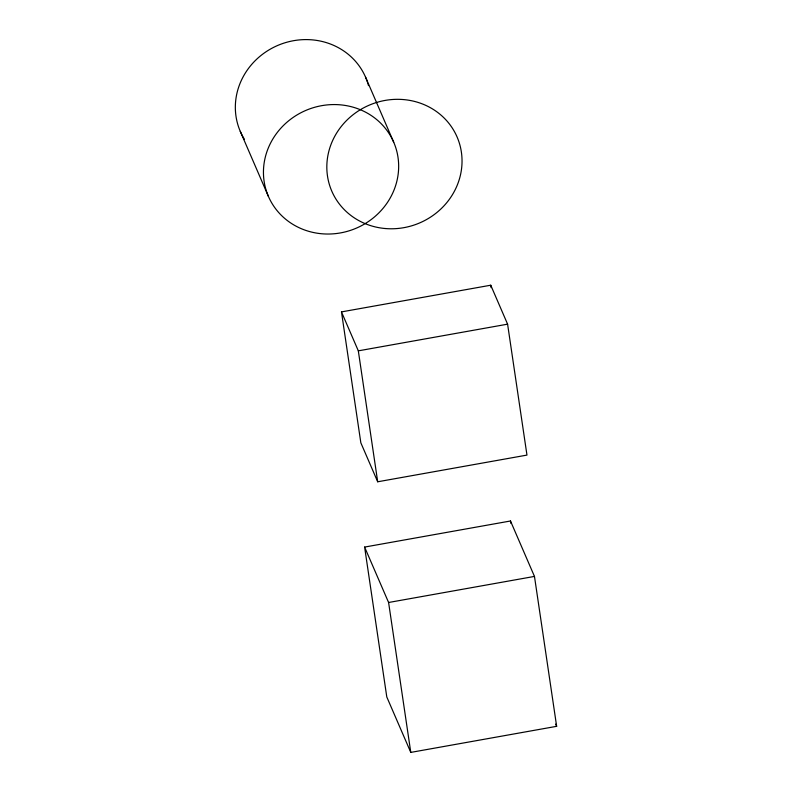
<?xml version="1.0" encoding="UTF-8"?>
<svg xmlns="http://www.w3.org/2000/svg" width="792" height="792" viewBox="0 0 792 792"><rect width="100%" height="100%" fill="white"/><g stroke="black" fill="none" stroke-linecap="round" stroke-linejoin="round"><path stroke-width="1.19" d="M341.471 311.899L490.743 285.209L507.593 324.166L526.967 455.093L377.695 481.783L360.845 442.827L341.471 311.899L358.321 350.846L377.695 481.783M358.321 350.846L507.593 324.166M364.607 547.074L510.484 520.987L534.471 576.418L556.647 726.323L410.781 752.4L386.793 696.97L364.607 547.074L388.595 602.494L410.781 752.4M388.595 602.494L534.471 576.418M365.617 77.279L393.723 142.253A68.261 64.063 -23.4 0 1 321.691 233.759A68.261 64.063 -23.4 0 1 277.745 131.878A68.261 64.063 -23.4 0 1 393.723 142.253M555.697 724.106L556.647 726.323M240.273 131.363L268.389 196.337M490.743 285.209L491.099 287.654M510.484 520.987L510.83 523.294M244.352 139.184A68.261 64.063 -23.4 0 1 275.962 46.223A68.261 64.063 -23.4 0 1 367.567 82.447M367.894 83.497A68.261 64.063 -23.4 0 1 368.498 85.615M385.07 228.512A68.261 64.063 -23.4 0 0 457.103 137.016A68.261 64.063 -23.4 0 0 341.124 126.631A68.261 64.063 -23.4 0 0 385.07 228.512"/></g></svg>
